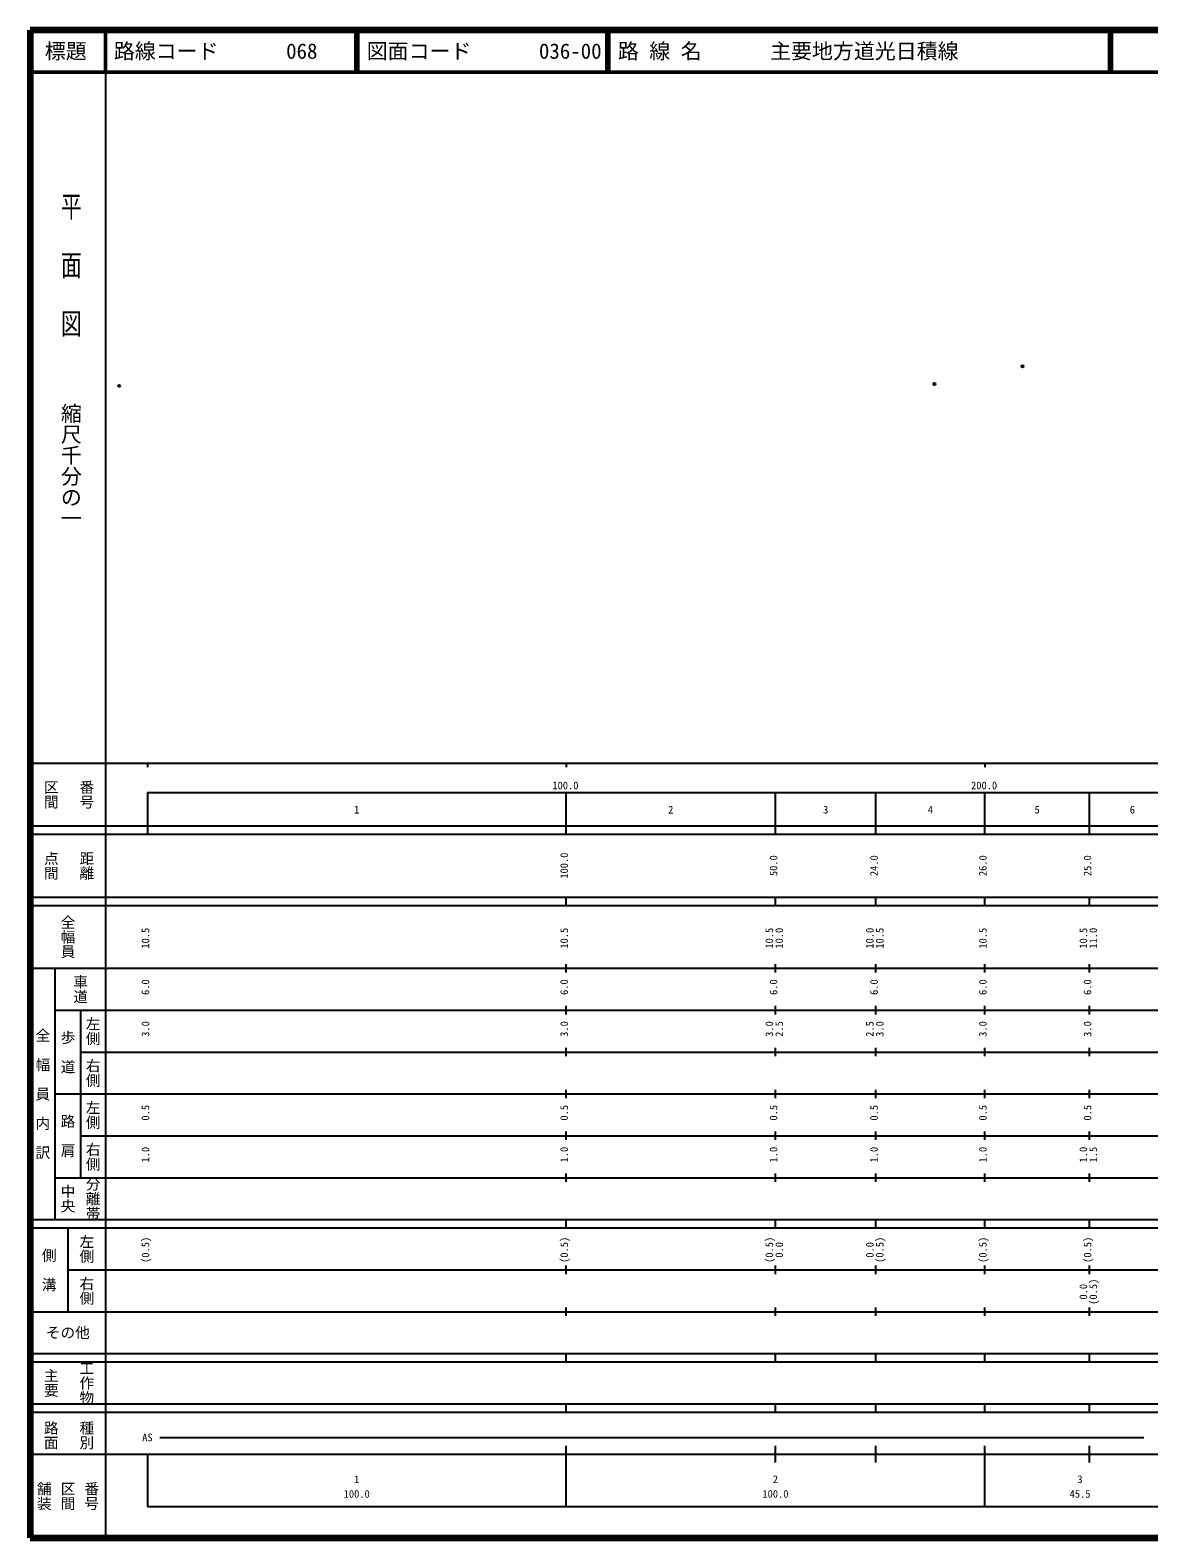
# Model space of a CAD drawing. Units: millimetres on the paper. Extents: x 40 to 680, y 20 to 380.
# Drawn here: x 40 to 307.2, y 20 to 380 of the extents above; entities that cross this region are included whole.
import ezdxf
from ezdxf.enums import TextEntityAlignment as Align

# ---------------------------------------------------------------- set-up
doc = ezdxf.new("R2010")
doc.units = ezdxf.units.MM
doc.header["$PDMODE"] = 32
doc.header["$PDSIZE"] = 0.5
doc.layers.add('M-OTRS', color=6, linetype='Continuous')
doc.layers.add('M-TTL-TXT', color=7, linetype='Continuous')
for name, color, linetype, lineweight in [('M-TTL', 2, 'Continuous', 140), ('M-TTL-BAND', 7, 'Continuous', 25), ('M-TTL-LINE', 7, 'Continuous', 50)]:
    doc.layers.add(name, color=color, linetype=linetype, lineweight=lineweight)
doc.styles.add('@ＭＳ ゴシック', font='')
doc.styles.add('ＭＳ ゴシック', font='')
doc.styles.get('@ＭＳ ゴシック').set_extended_font_data('@MS Gothic')
doc.styles.get('ＭＳ ゴシック').set_extended_font_data('MS Gothic')

msp = doc.modelspace()

# ---------------------------------------------------------------- linework, layer by layer
at = {"layer": 'M-OTRS'}
for p in [(276.999, 299.734), (61.257, 295.082), (255.968, 295.518)]:
    msp.add_point(p, dxfattribs=at)
at = {"layer": 'M-TTL'}
for p, q in [((40, 380), (40, 20)), ((680, 380), (40, 380)), ((40, 20), (680, 20))]:
    msp.add_line(p, q, dxfattribs=at)
at = {"layer": 'M-TTL-BAND'}
for p, q in [((58, 370), (58, 20)), ((40, 205), (579, 205)), ((68, 205), (68, 204)), ((168, 205), (168, 204)), ((268, 205), (268, 204)), ((68, 198), (579, 198)), ((68, 198), (68, 188)), ((168, 188), (168, 198)), ((218, 188), (218, 198)), ((242, 188), (242, 198)), ((268, 188), (268, 198)), ((293, 188), (293, 198)), ((40, 190), (579, 190)), ((40, 188), (579, 188)), ((40, 173), (579, 173)), ((168, 171), (168, 173)), ((218, 171), (218, 173)), ((242, 171), (242, 173)), ((268, 171), (268, 173)), ((293, 171), (293, 173)), ((40, 171), (579, 171)), ((40, 156), (579, 156)), ((46, 96), (46, 156)), ((168, 155), (168, 157)), ((218, 155), (218, 157)), ((242, 155), (242, 157)), ((268, 155), (268, 157)), ((293, 155), (293, 157)), ((46, 146), (579, 146)), ((52, 146), (52, 106)), ((168, 145), (168, 147)), ((218, 145), (218, 147)), ((242, 145), (242, 147)), ((268, 145), (268, 147)), ((293, 145), (293, 147)), ((168, 135), (168, 137)), ((218, 135), (218, 137)), ((242, 135), (242, 137)), ((268, 135), (268, 137)), ((293, 135), (293, 137)), ((52, 136), (579, 136)), ((46, 126), (579, 126)), ((168, 125), (168, 127)), ((218, 125), (218, 127)), ((242, 125), (242, 127)), ((268, 125), (268, 127)), ((293, 125), (293, 127)), ((52, 116), (579, 116)), ((168, 115), (168, 117)), ((218, 115), (218, 117)), ((242, 115), (242, 117)), ((268, 115), (268, 117)), ((293, 115), (293, 117)), ((46, 106), (579, 106)), ((168, 105), (168, 107)), ((218, 105), (218, 107)), ((242, 105), (242, 107)), ((268, 105), (268, 107)), ((293, 105), (293, 107)), ((40, 96), (579, 96)), ((40, 94), (579, 94)), ((49, 94), (49, 74)), ((168, 94), (168, 96)), ((218, 94), (218, 96)), ((242, 94), (242, 96)), ((268, 94), (268, 96)), ((293, 94), (293, 96)), ((49, 84), (579, 84)), ((168, 83), (168, 85)), ((218, 83), (218, 85)), ((242, 83), (242, 85)), ((268, 83), (268, 85)), ((293, 83), (293, 85)), ((40, 74), (579, 74)), ((168, 73), (168, 75)), ((218, 73), (218, 75)), ((242, 73), (242, 75)), ((268, 73), (268, 75)), ((293, 73), (293, 75)), ((40, 64), (579, 64)), ((40, 62), (579, 62)), ((168, 62), (168, 64)), ((218, 62), (218, 64)), ((242, 62), (242, 64)), ((268, 62), (268, 64)), ((293, 62), (293, 64)), ((40, 52), (579, 52)), ((168, 50), (168, 52)), ((218, 50), (218, 52)), ((242, 50), (242, 52)), ((268, 50), (268, 52)), ((293, 50), (293, 52)), ((40, 50), (579, 50)), ((71, 44), (306, 44)), ((40, 40), (579, 40)), ((68, 40), (68, 27.5)), ((168, 27.5), (168, 42)), ((218, 38), (218, 42)), ((242, 38), (242, 42)), ((268, 27.5), (268, 42)), ((293, 38), (293, 42)), ((68, 27.5), (579, 27.5))]:
    msp.add_line(p, q, dxfattribs=at)
at = {"layer": 'M-TTL-LINE'}
for p, q in [((58, 380), (58, 370)), ((117.75, 380), (117.75, 370)), ((118.25, 380), (118.25, 370)), ((177.75, 380), (177.75, 370)), ((178.25, 380), (178.25, 370)), ((297.75, 380), (297.75, 370)), ((298.25, 380), (298.25, 370)), ((40, 370), (680, 370))]:
    msp.add_line(p, q, dxfattribs=at)

# ---------------------------------------------------------------- texts
at = {"layer": 'M-TTL-BAND', "style": '@ＭＳ ゴシック', "width": 1.4}
msp.add_text('平  面  図', height=3.666, rotation=270, dxfattribs=at).set_placement((49.777, 306.475), align=Align.MIDDLE_RIGHT)
at = {"layer": 'M-TTL-BAND', "style": '@ＭＳ ゴシック'}
msp.add_text('縮尺千分の一', height=3.666, rotation=270, dxfattribs=at).set_placement((49.777, 261.03), align=Align.MIDDLE_RIGHT)
for s, p in [('区間', (45, 197.5)), ('番号', (53.5, 197.5)), ('点間', (45, 180.5)), ('距離', (53.5, 180.5)), ('全幅員', (49, 163.5)), ('車道', (52, 151)), ('左側', (55, 141)), ('全\u3000幅\u3000員\u3000内\u3000訳', (43, 126)), ('歩\u3000道', (49, 136)), ('右側', (55, 131)), ('左側', (55, 121)), ('路\u3000肩', (49, 116)), ('右側', (55, 111)), ('分離帯', (55, 101)), ('中央', (49, 101)), ('左側', (53.5, 89)), ('側\u3000溝', (44.5, 84)), ('右側', (53.5, 79)), ('工作物', (53.5, 57)), ('主要', (45, 57)), ('路面', (45, 44.5)), ('種別', (53.5, 44.5)), ('舗装', (43.333, 30)), ('区間', (49, 30)), ('番号', (54.667, 30))]:
    msp.add_text(s, height=2.566, rotation=270, dxfattribs=at).set_placement(p, align=Align.MIDDLE_CENTER)
at = {"layer": 'M-TTL-BAND', "style": 'ＭＳ ゴシック'}
for s, p in [('100.0', (167.844, 198.195)), ('200.0', (267.844, 198.195)), ('1', (118, 192.405)), ('2', (193, 192.405)), ('3', (230, 192.405)), ('4', (255, 192.405)), ('5', (280.5, 192.405)), ('6', (303.25, 192.405)), ('AS', (68, 42.5)), ('1', (118, 32.523)), ('2', (218, 32.523)), ('3', (290.75, 32.523)), ('100.0', (118, 29.033)), ('100.0', (218, 29.033)), ('45.5', (290.75, 29.033))]:
    msp.add_text(s, height=1.833, dxfattribs=at).set_placement(p, align=Align.BOTTOM_CENTER)
for s, p in [('100.0', (169, 180.5)), ('50.0', (219, 180.5)), ('24.0', (243, 180.5)), ('26.0', (269, 180.5)), ('25.0', (294, 180.5)), ('10.5', (69, 163.174)), ('10.5', (169, 163.174)), ('10.5', (218, 163.174)), ('10.0', (220.37, 163.174)), ('10.0', (242, 163.174)), ('10.5', (244.37, 163.174)), ('10.5', (269, 163.174)), ('10.5', (293, 163.174)), ('11.0', (295.37, 163.174)), ('6.0', (69, 151.5)), ('6.0', (169, 151.5)), ('6.0', (219, 151.5)), ('6.0', (243, 151.5)), ('6.0', (269, 151.5)), ('6.0', (294, 151.5)), ('3.0', (69, 141.5)), ('3.0', (169, 141.5)), ('3.0', (218, 141.5)), ('2.5', (220.37, 141.5)), ('2.5', (242, 141.5)), ('3.0', (244.37, 141.5)), ('3.0', (269, 141.5)), ('3.0', (294, 141.5)), ('0.5', (69, 121.5)), ('0.5', (169, 121.5)), ('0.5', (219, 121.5)), ('0.5', (243, 121.5)), ('0.5', (269, 121.5)), ('0.5', (294, 121.5)), ('1.0', (69, 111.5)), ('1.0', (169, 111.5)), ('1.0', (219, 111.5)), ('1.0', (243, 111.5)), ('1.0', (269, 111.5)), ('1.0', (293, 111.5)), ('1.5', (295.37, 111.5)), ('(0.5)', (69, 88.764)), ('(0.5)', (169, 88.764)), ('(0.5)', (218, 88.764)), ('0.0', (220.37, 88.764)), ('0.0', (242, 88.764)), ('(0.5)', (244.37, 88.764)), ('(0.5)', (269, 88.764)), ('(0.5)', (294, 88.764)), ('0.0', (293, 78.764)), ('(0.5)', (295.37, 78.764))]:
    msp.add_text(s, height=1.833, rotation=90, dxfattribs=at).set_placement(p, align=Align.BOTTOM_CENTER)
msp.add_text('その他', height=2.566, dxfattribs=at).set_placement((49, 69), align=Align.MIDDLE_CENTER)
at = {"layer": 'M-TTL-TXT', "style": 'ＭＳ ゴシック'}
msp.add_text('標題', height=3.666, dxfattribs=at).set_placement((48.5, 375), align=Align.MIDDLE_CENTER)
for s, p in [('路線コード', (60, 375)), ('068', (101.142, 375)), ('068', (101.142, 375)), ('068', (101.142, 375)), ('図面コード', (120.38, 375)), ('036-00', (161.521, 375)), ('路 線 名', (180.38, 375)), ('主要地方道光日積線', (216.734, 375))]:
    msp.add_text(s, height=3.666, dxfattribs=at).set_placement(p, align=Align.MIDDLE_LEFT)

doc.saveas('drawing.dxf')
